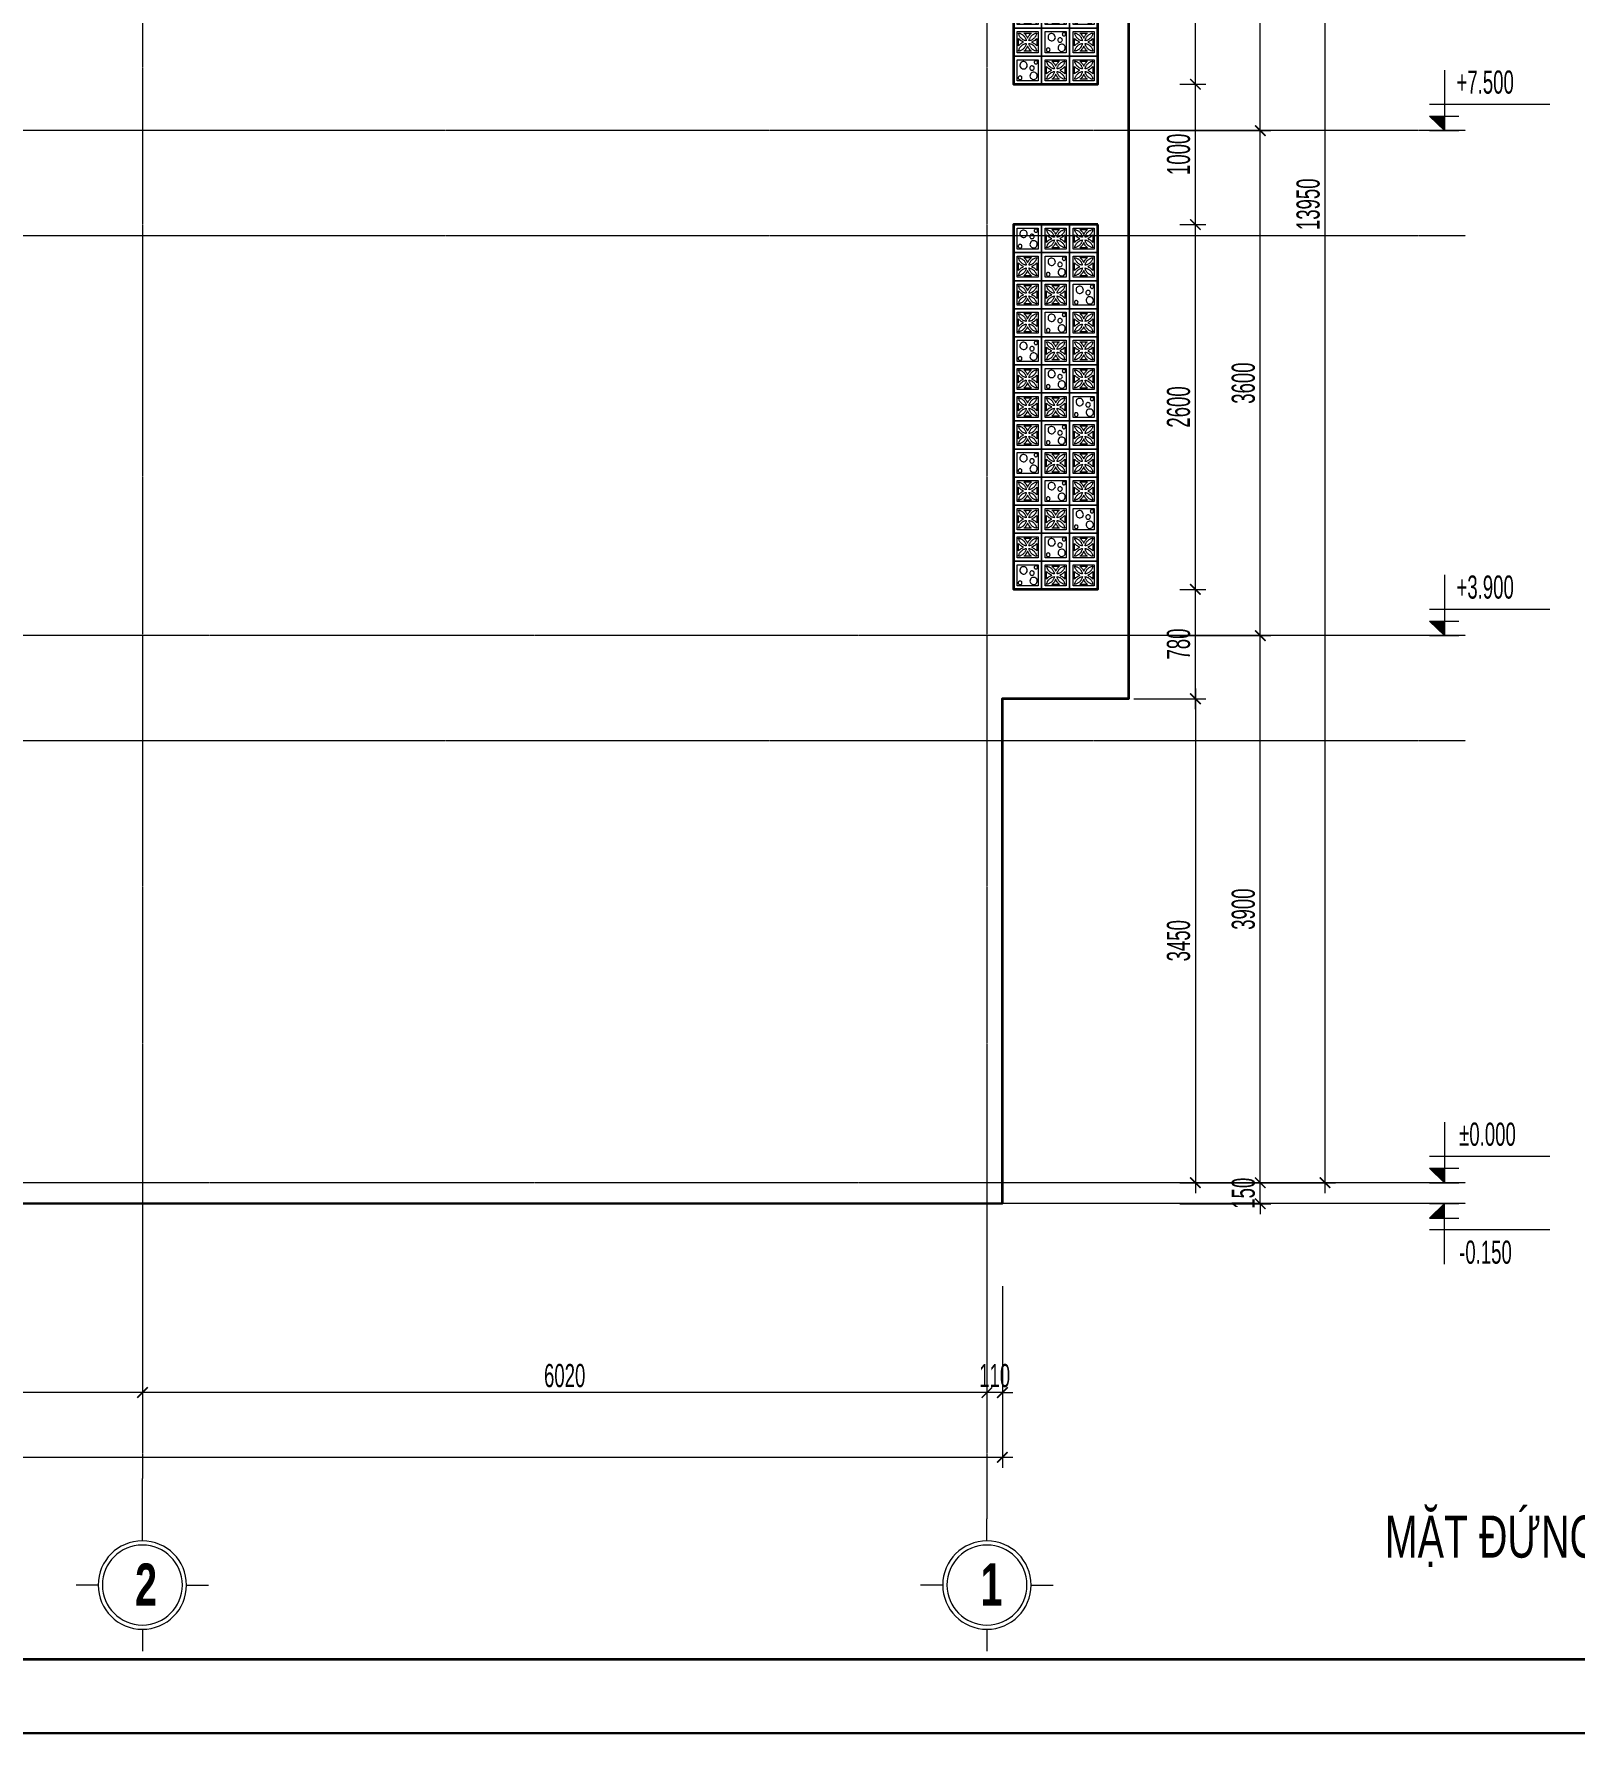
# Model space of a CAD drawing. Header units: millimetres. Extents: x 1336014 to 2939047, y -333549 to -60566.
# Drawn here: x 1428169 to 1439147, y -161916 to -149804 of the extents above; entities that cross this region are included whole.
import ezdxf
from ezdxf.enums import TextEntityAlignment as Align

# ---------------------------------------------------------------- set-up
doc = ezdxf.new("R2010")
doc.units = ezdxf.units.MM
doc.header["$MEASUREMENT"] = 0
doc.linetypes.add('CENTER2', pattern=[1.125, 0.75, -0.125, 0.125, -0.125])
for name, color, linetype, lineweight in [('01.Cut', 255, 'Continuous', 35), ('02.Thay', 145, 'Continuous', 15), ('03.Manh', 251, 'Continuous', 13), ('05.Text', 253, 'Continuous', 18), ('08.Dim', 156, 'Continuous', 15), ('10.truc', 250, 'CENTER2', 20), ('11.Khung bo', 32, 'Continuous', 50), ('12.Khung', 36, 'Continuous', 25), ('DIM', 252, 'Continuous', 20)]:
    doc.layers.add(name, color=color, linetype=linetype, lineweight=lineweight)
doc.layers.add('text', color=7, linetype='Continuous')
doc.layers.add('Tpl_Bound', color=1, linetype='Continuous', plot=False)
doc.styles.add('AVANTHB', font='')
doc.styles.add('TT5_Ghi chu 1', font='', dxfattribs={"width": 0.7, "height": 240})
doc.styles.add('TT5_Text Dim', font='hoatbif.shx', dxfattribs={"width": 0.6})
doc.styles.get('AVANTHB').set_extended_font_data('.VnAvantH', bold=True)
doc.styles.get('TT5_Ghi chu 1').set_extended_font_data('.VnBlackH')
doc.dimstyles.new('TT5_Dim 1-75', dxfattribs={"dimscale": 75, "dimtxt": 2.2, "dimasz": 1, "dimexe": 1, "dimexo": 0.5, "dimgap": 0.5, "dimtad": 1, "dimdec": 0, "dimzin": 0, "dimdsep": 46, "dimtxsty": 'TT5_Text Dim', "dimblk": 'ARCHTICK', "dimcen": 0, "dimdle": 1, "dimclrd": 256, "dimclre": 256, "dimclrt": 1, "dimadec": 0, "dimazin": 0, "dimtfac": 0.015, "dimtdec": 0, "dimtix": 1, "dimtmove": 2, "dimatfit": 3, "dimldrblk": 'DOT', "dimfxl": 1, "dimtolj": 1, "dimtzin": 0, "dimlwd": -1, "dimlwe": -1, "dimarcsym": 1})

# ---------------------------------------------------------------- blocks, each defined once
blk = doc.blocks.new('100')
at = {"layer": '11.Khung bo', "const_width": 26.7}
blk.add_lwpolyline([(1860913, -945240), (1860913, -916940), (1896063, -916940), (1896063, -945240)], close=True, dxfattribs=at)
blk.add_lwpolyline([(1860913, -945240), (1860913, -916940), (1896063, -916940), (1896063, -945240)], close=True, dxfattribs=at)
blk.add_lwpolyline([(1860913, -945240), (1860913, -916940), (1896063, -916940), (1896063, -945240)], close=True, dxfattribs=at)
at = {"layer": '12.Khung'}
blk.add_lwpolyline([(1901579, -945940), (1901579, -916240), (1859580, -916240), (1859580, -945940)], close=True, dxfattribs=at)
blk.add_lwpolyline([(1901579, -945940), (1901579, -916240), (1859580, -916240), (1859580, -945940)], close=True, dxfattribs=at)
blk.add_lwpolyline([(1901579, -945940), (1901579, -916240), (1859580, -916240), (1859580, -945940)], close=True, dxfattribs=at)
blk = doc.blocks.new('_ARCHTICK')
at = {"const_width": 0.15}
blk.add_lwpolyline([(-0.5, -0.5), (0.5, 0.5)], dxfattribs=at)
blk = doc.blocks.new('*D726')
at = {"layer": '08.Dim', "transparency": 16777216}
for p, q in [((1428942, -158731), (1428942, -159564)), ((1434962, -158731), (1434962, -159564)), ((1435037, -159489), (1428867, -159489))]:
    blk.add_line(p, q, dxfattribs=at)
at = {"layer": 'Defpoints', "color": 0, "transparency": 16777216}
for p in [(1428942, -158693), (1434962, -158693), (1428942, -159489)]:
    blk.add_point(p, dxfattribs=at)
at = {"layer": '08.Dim', "transparency": 16777216, "xscale": 75, "yscale": 75, "zscale": 75, "rotation": 180}
blk.add_blockref('_ARCHTICK', (1428942, -159489), dxfattribs=at)
at = {"layer": '08.Dim', "transparency": 16777216, "xscale": 75, "yscale": 75, "zscale": 75}
blk.add_blockref('_ARCHTICK', (1434962, -159489), dxfattribs=at)
at = {"layer": '08.Dim', "color": 1, "transparency": 16777216, "insert": (1431952, -159369), "char_height": 165, "attachment_point": 5, "style": 'TT5_Text Dim'}
blk.add_mtext('\\A1;6020', dxfattribs=at)
blk = doc.blocks.new('_DOT')
blk.add_line((-0.5, 0), (-1, 0))
at = {"const_width": 0.5}
blk.add_lwpolyline([(-0.25, 0, 1), (0.25, 0, 1)], format="xyb", close=True, dxfattribs=at)
blk = doc.blocks.new('*D727')
at = {"layer": '08.Dim', "transparency": 16777216}
for p, q in [((1425363, -158731), (1425363, -159564)), ((1428943, -158731), (1428943, -159564)), ((1429018, -159489), (1425288, -159489))]:
    blk.add_line(p, q, dxfattribs=at)
at = {"layer": 'Defpoints', "color": 0, "transparency": 16777216}
for p in [(1425363, -158693), (1428943, -158693), (1425363, -159489)]:
    blk.add_point(p, dxfattribs=at)
at = {"layer": '08.Dim', "transparency": 16777216, "xscale": 75, "yscale": 75, "zscale": 75, "rotation": 180}
blk.add_blockref('_ARCHTICK', (1425363, -159489), dxfattribs=at)
at = {"layer": '08.Dim', "transparency": 16777216, "xscale": 75, "yscale": 75, "zscale": 75}
blk.add_blockref('_ARCHTICK', (1428943, -159489), dxfattribs=at)
at = {"layer": '08.Dim', "color": 1, "transparency": 16777216, "insert": (1427153, -159369), "char_height": 165, "attachment_point": 5, "style": 'TT5_Text Dim'}
blk.add_mtext('\\A1;3580', dxfattribs=at)
blk = doc.blocks.new('*D730')
at = {"layer": '08.Dim', "transparency": 16777216}
for p, q in [((1434962, -158731), (1434962, -159564)), ((1435072, -158731), (1435072, -159564)), ((1434962, -159489), (1434887, -159489)), ((1435072, -159489), (1434962, -159489)), ((1435072, -159489), (1435147, -159489))]:
    blk.add_line(p, q, dxfattribs=at)
at = {"layer": 'Defpoints', "color": 0, "transparency": 16777216}
for p in [(1434962, -158693), (1435072, -158693), (1434962, -159489)]:
    blk.add_point(p, dxfattribs=at)
at = {"layer": '08.Dim', "transparency": 16777216, "xscale": 75, "yscale": 75, "zscale": 75}
blk.add_blockref('_ARCHTICK', (1434962, -159489), dxfattribs=at)
at = {"layer": '08.Dim', "transparency": 16777216, "xscale": 75, "yscale": 75, "zscale": 75, "rotation": 180}
blk.add_blockref('_ARCHTICK', (1435072, -159489), dxfattribs=at)
at = {"layer": '08.Dim', "color": 1, "transparency": 16777216, "insert": (1435017, -159369), "char_height": 165, "attachment_point": 5, "style": 'TT5_Text Dim'}
blk.add_mtext('\\A1;110', dxfattribs=at)
blk = doc.blocks.new('*D731')
at = {"layer": '08.Dim', "transparency": 16777216}
for p, q in [((1419772, -158731), (1419772, -160026)), ((1435072, -158731), (1435072, -160026)), ((1435147, -159951), (1419697, -159951))]:
    blk.add_line(p, q, dxfattribs=at)
at = {"layer": 'Defpoints', "color": 0, "transparency": 16777216}
for p in [(1419772, -158693), (1435072, -158693), (1419772, -159951)]:
    blk.add_point(p, dxfattribs=at)
at = {"layer": '08.Dim', "transparency": 16777216, "xscale": 75, "yscale": 75, "zscale": 75, "rotation": 180}
blk.add_blockref('_ARCHTICK', (1419772, -159951), dxfattribs=at)
at = {"layer": '08.Dim', "transparency": 16777216, "xscale": 75, "yscale": 75, "zscale": 75}
blk.add_blockref('_ARCHTICK', (1435072, -159951), dxfattribs=at)
at = {"layer": '08.Dim', "color": 1, "transparency": 16777216, "insert": (1427422, -159831), "char_height": 165, "attachment_point": 5, "style": 'TT5_Text Dim'}
blk.add_mtext('\\A1;15300', dxfattribs=at)
blk = doc.blocks.new('*D745')
at = {"layer": '08.Dim', "transparency": 16777216}
for p, q in [((1436910, -157993), (1436910, -157918)), ((1436338, -157993), (1436985, -157993)), ((1436910, -158143), (1436910, -157993)), ((1436338, -158143), (1436985, -158143)), ((1436910, -158143), (1436910, -158218))]:
    blk.add_line(p, q, dxfattribs=at)
at = {"layer": 'Defpoints', "color": 0, "transparency": 16777216}
for p in [(1436300, -157993), (1436910, -157993), (1436300, -158143)]:
    blk.add_point(p, dxfattribs=at)
at = {"layer": '08.Dim', "transparency": 16777216, "xscale": 75, "yscale": 75, "zscale": 75}
for p, rotation in [((1436910, -157993), 270), ((1436910, -158143), 90)]:
    blk.add_blockref('_ARCHTICK', p, dxfattribs=dict(at, rotation=rotation))
at = {"layer": '08.Dim', "color": 1, "transparency": 16777216, "insert": (1436790, -158068), "char_height": 165, "attachment_point": 5, "rotation": 90, "style": 'TT5_Text Dim'}
blk.add_mtext('\\A1;150', dxfattribs=at)
blk = doc.blocks.new('*D746')
at = {"layer": '08.Dim', "transparency": 16777216}
for p, q in [((1436910, -158068), (1436910, -154018)), ((1436338, -154093), (1436985, -154093)), ((1436338, -157993), (1436985, -157993))]:
    blk.add_line(p, q, dxfattribs=at)
at = {"layer": 'Defpoints', "color": 0, "transparency": 16777216}
for p in [(1436300, -154093), (1436910, -154093), (1436300, -157993)]:
    blk.add_point(p, dxfattribs=at)
at = {"layer": '08.Dim', "transparency": 16777216, "xscale": 75, "yscale": 75, "zscale": 75}
for p, rotation in [((1436910, -154093), 90), ((1436910, -157993), 270)]:
    blk.add_blockref('_ARCHTICK', p, dxfattribs=dict(at, rotation=rotation))
at = {"layer": '08.Dim', "color": 1, "transparency": 16777216, "insert": (1436790, -156043), "char_height": 165, "attachment_point": 5, "rotation": 90, "style": 'TT5_Text Dim'}
blk.add_mtext('\\A1;3900', dxfattribs=at)
blk = doc.blocks.new('*D747')
at = {"layer": '08.Dim', "transparency": 16777216}
for p, q in [((1436910, -154168), (1436910, -150418)), ((1436338, -150493), (1436985, -150493)), ((1436338, -154093), (1436985, -154093))]:
    blk.add_line(p, q, dxfattribs=at)
at = {"layer": 'Defpoints', "color": 0, "transparency": 16777216}
for p in [(1436300, -150493), (1436910, -150493), (1436300, -154093)]:
    blk.add_point(p, dxfattribs=at)
at = {"layer": '08.Dim', "transparency": 16777216, "xscale": 75, "yscale": 75, "zscale": 75}
for p, rotation in [((1436910, -150493), 90), ((1436910, -154093), 270)]:
    blk.add_blockref('_ARCHTICK', p, dxfattribs=dict(at, rotation=rotation))
at = {"layer": '08.Dim', "color": 1, "transparency": 16777216, "insert": (1436790, -152293), "char_height": 165, "attachment_point": 5, "rotation": 90, "style": 'TT5_Text Dim'}
blk.add_mtext('\\A1;3600', dxfattribs=at)
blk = doc.blocks.new('*D748')
at = {"layer": '08.Dim', "transparency": 16777216}
for p, q in [((1436910, -150568), (1436910, -146867)), ((1436338, -146942), (1436985, -146942)), ((1436338, -150493), (1436985, -150493))]:
    blk.add_line(p, q, dxfattribs=at)
at = {"layer": 'Defpoints', "color": 0, "transparency": 16777216}
for p in [(1436300, -146942), (1436910, -146942), (1436300, -150493)]:
    blk.add_point(p, dxfattribs=at)
at = {"layer": '08.Dim', "transparency": 16777216, "xscale": 75, "yscale": 75, "zscale": 75}
for p, rotation in [((1436910, -146942), 90), ((1436910, -150493), 270)]:
    blk.add_blockref('_ARCHTICK', p, dxfattribs=dict(at, rotation=rotation))
at = {"layer": '08.Dim', "color": 1, "transparency": 16777216, "insert": (1436790, -148718), "char_height": 165, "attachment_point": 5, "rotation": 90, "style": 'TT5_Text Dim'}
blk.add_mtext('\\A1;3550', dxfattribs=at)
blk = doc.blocks.new('*D750')
at = {"layer": '08.Dim', "transparency": 16777216}
for p, q in [((1437372, -158068), (1437372, -143968)), ((1436338, -144043), (1437447, -144043)), ((1436338, -157993), (1437447, -157993))]:
    blk.add_line(p, q, dxfattribs=at)
at = {"layer": 'Defpoints', "color": 0, "transparency": 16777216}
for p in [(1436300, -144043), (1437372, -144043), (1436300, -157993)]:
    blk.add_point(p, dxfattribs=at)
at = {"layer": '08.Dim', "transparency": 16777216, "xscale": 75, "yscale": 75, "zscale": 75}
for p, rotation in [((1437372, -144043), 90), ((1437372, -157993), 270)]:
    blk.add_blockref('_ARCHTICK', p, dxfattribs=dict(at, rotation=rotation))
at = {"layer": '08.Dim', "color": 1, "transparency": 16777216, "insert": (1437252, -151018), "char_height": 165, "attachment_point": 5, "rotation": 90, "style": 'TT5_Text Dim'}
blk.add_mtext('\\A1;13950', dxfattribs=at)
blk = doc.blocks.new('A$C4E7C6F34')
at = {"layer": 'DIM'}
blk.add_hatch(color=256, dxfattribs=at).paths.add_polyline_path([(-38, 0), (-38, 138), (-178, 138)])
for p, q in [((-38, 576), (-38, 0)), ((964, 248), (-178, 248)), ((-178, 138), (101, 138)), ((-178, 138), (-38, 0)), ((-178, 0), (101, 0))]:
    blk.add_line(p, q, dxfattribs=at)
at = {"layer": 'text', "style": 'TT5_Text Dim', "flags": 8}
blk.add_attdef('%%P0.000', text='', height=220, dxfattribs=at).set_placement((102, 461), align=Align.MIDDLE_LEFT)
blk = doc.blocks.new('DANHTRUC')
for p, q in [((980383, -947347), (980383, -947137)), ((979963, -947767), (979753, -947767)), ((980803, -947767), (981013, -947767)), ((980383, -948187), (980383, -948397))]:
    blk.add_line(p, q)
for radius in [420, 380]:
    blk.add_circle((980383, -947767), radius)
blk = doc.blocks.new('ewrw')
for p, q in [((-554, 1267), (-554, 1067)), ((-354, 1267), (-554, 1267)), ((-379, 1242), (-529, 1242)), ((-529, 1242), (-529, 1092)), ((-519, 1232), (-519, 1228)), ((-515, 1231), (-519, 1232)), ((-519, 1228), (-517, 1223)), ((-517, 1223), (-516, 1219)), ((-516, 1219), (-514, 1214)), ((-510, 1230), (-515, 1231)), ((-514, 1214), (-512, 1210)), ((-506, 1228), (-510, 1230)), ((-502, 1226), (-506, 1228)), ((-498, 1224), (-502, 1226)), ((-494, 1222), (-498, 1224)), ((-490, 1219), (-494, 1222)), ((-486, 1216), (-490, 1219)), ((-483, 1213), (-486, 1216)), ((-480, 1210), (-483, 1213)), ((-477, 1228), (-482, 1232)), ((-427, 1232), (-482, 1232)), ((-472, 1223), (-477, 1228)), ((-468, 1218), (-472, 1223)), ((-464, 1213), (-468, 1218)), ((-460, 1207), (-464, 1213)), ((-445, 1213), (-449, 1207)), ((-441, 1218), (-445, 1213)), ((-437, 1223), (-441, 1218)), ((-432, 1228), (-437, 1223)), ((-427, 1232), (-432, 1228)), ((-426, 1213), (-429, 1210)), ((-423, 1216), (-426, 1213)), ((-419, 1219), (-423, 1216)), ((-415, 1222), (-419, 1219)), ((-411, 1224), (-415, 1222)), ((-407, 1226), (-411, 1224)), ((-403, 1228), (-407, 1226)), ((-398, 1230), (-403, 1228)), ((-394, 1231), (-398, 1230)), ((-397, 1210), (-395, 1214)), ((-395, 1214), (-393, 1219)), ((-389, 1232), (-394, 1231)), ((-393, 1219), (-392, 1223)), ((-392, 1223), (-390, 1228)), ((-390, 1228), (-389, 1232)), ((-379, 1092), (-379, 1242)), ((-354, 1067), (-354, 1267)), ((-529, 1092), (-379, 1092)), ((-519, 1194), (-515, 1189)), ((-519, 1194), (-519, 1140)), ((-515, 1145), (-519, 1140)), ((-517, 1111), (-519, 1107)), ((-519, 1107), (-519, 1102)), ((-519, 1102), (-515, 1103)), ((-516, 1115), (-517, 1111)), ((-514, 1120), (-516, 1115)), ((-515, 1189), (-510, 1185)), ((-510, 1150), (-515, 1145)), ((-515, 1103), (-510, 1104)), ((-512, 1124), (-514, 1120)), ((-512, 1210), (-509, 1206)), ((-509, 1128), (-512, 1124)), ((-510, 1185), (-505, 1180)), ((-505, 1154), (-510, 1150)), ((-510, 1104), (-506, 1106)), ((-509, 1206), (-507, 1203)), ((-507, 1132), (-509, 1128)), ((-507, 1203), (-504, 1199)), ((-504, 1135), (-507, 1132)), ((-506, 1106), (-502, 1108)), ((-505, 1180), (-500, 1177)), ((-500, 1158), (-505, 1154)), ((-504, 1199), (-500, 1196)), ((-500, 1139), (-504, 1135)), ((-502, 1108), (-498, 1110)), ((-500, 1196), (-497, 1192)), ((-500, 1177), (-495, 1173)), ((-495, 1161), (-500, 1158)), ((-497, 1142), (-500, 1139)), ((-498, 1110), (-494, 1112)), ((-497, 1192), (-493, 1190)), ((-493, 1145), (-497, 1142)), ((-495, 1173), (-489, 1170)), ((-489, 1164), (-495, 1161)), ((-494, 1112), (-490, 1115)), ((-493, 1190), (-490, 1187)), ((-490, 1147), (-493, 1145)), ((-490, 1187), (-486, 1184)), ((-486, 1150), (-490, 1147)), ((-490, 1115), (-486, 1118)), ((-489, 1170), (-483, 1167)), ((-483, 1167), (-489, 1164)), ((-486, 1184), (-482, 1182)), ((-482, 1152), (-486, 1150)), ((-486, 1118), (-483, 1121)), ((-483, 1121), (-480, 1125)), ((-482, 1182), (-477, 1180)), ((-477, 1154), (-482, 1152)), ((-482, 1102), (-477, 1106)), ((-482, 1102), (-427, 1102)), ((-477, 1206), (-480, 1210)), ((-480, 1125), (-477, 1128)), ((-474, 1202), (-477, 1206)), ((-477, 1180), (-473, 1179)), ((-473, 1155), (-477, 1154)), ((-477, 1128), (-474, 1132)), ((-477, 1106), (-472, 1111)), ((-472, 1198), (-474, 1202)), ((-474, 1132), (-472, 1136)), ((-473, 1179), (-469, 1178)), ((-469, 1157), (-473, 1155)), ((-470, 1194), (-472, 1198)), ((-472, 1136), (-470, 1140)), ((-472, 1111), (-468, 1116)), ((-468, 1190), (-470, 1194)), ((-470, 1140), (-468, 1144)), ((-469, 1178), (-464, 1177)), ((-464, 1158), (-469, 1157)), ((-466, 1186), (-468, 1190)), ((-468, 1144), (-466, 1149)), ((-468, 1116), (-464, 1121)), ((-465, 1181), (-466, 1186)), ((-466, 1149), (-465, 1153)), ((-464, 1177), (-465, 1181)), ((-465, 1153), (-464, 1158)), ((-464, 1121), (-460, 1127)), ((-457, 1202), (-460, 1207)), ((-460, 1127), (-457, 1133)), ((-454, 1196), (-457, 1202)), ((-457, 1133), (-454, 1139)), ((-452, 1202), (-454, 1196)), ((-454, 1139), (-452, 1133)), ((-449, 1207), (-452, 1202)), ((-452, 1133), (-449, 1127)), ((-449, 1127), (-445, 1121)), ((-444, 1181), (-445, 1177)), ((-445, 1177), (-440, 1178)), ((-445, 1158), (-444, 1153)), ((-440, 1157), (-445, 1158)), ((-445, 1121), (-441, 1116)), ((-443, 1186), (-444, 1181)), ((-444, 1153), (-443, 1149)), ((-441, 1190), (-443, 1186)), ((-443, 1149), (-441, 1144)), ((-439, 1194), (-441, 1190)), ((-441, 1144), (-439, 1140)), ((-441, 1116), (-437, 1111)), ((-440, 1178), (-436, 1179)), ((-436, 1155), (-440, 1157)), ((-437, 1198), (-439, 1194)), ((-439, 1140), (-437, 1136)), ((-435, 1202), (-437, 1198)), ((-437, 1136), (-435, 1132)), ((-437, 1111), (-432, 1106)), ((-436, 1179), (-432, 1180)), ((-432, 1154), (-436, 1155)), ((-432, 1206), (-435, 1202)), ((-435, 1132), (-432, 1128)), ((-429, 1210), (-432, 1206)), ((-432, 1180), (-427, 1182)), ((-427, 1152), (-432, 1154)), ((-432, 1128), (-429, 1125)), ((-432, 1106), (-427, 1102)), ((-429, 1125), (-426, 1121)), ((-427, 1182), (-423, 1184)), ((-423, 1150), (-427, 1152)), ((-426, 1167), (-420, 1170)), ((-420, 1164), (-426, 1167)), ((-426, 1121), (-423, 1118)), ((-423, 1184), (-419, 1187)), ((-419, 1147), (-423, 1150)), ((-423, 1118), (-419, 1115)), ((-420, 1170), (-414, 1173)), ((-414, 1161), (-420, 1164)), ((-419, 1187), (-415, 1190)), ((-415, 1145), (-419, 1147)), ((-419, 1115), (-415, 1112)), ((-415, 1190), (-412, 1192)), ((-412, 1142), (-415, 1145)), ((-415, 1112), (-411, 1110)), ((-414, 1173), (-409, 1177)), ((-409, 1158), (-414, 1161)), ((-412, 1192), (-409, 1196)), ((-409, 1139), (-412, 1142)), ((-411, 1110), (-407, 1108)), ((-409, 1196), (-405, 1199)), ((-409, 1177), (-403, 1180)), ((-403, 1154), (-409, 1158)), ((-405, 1135), (-409, 1139)), ((-407, 1108), (-403, 1106)), ((-405, 1199), (-402, 1203)), ((-402, 1132), (-405, 1135)), ((-403, 1180), (-398, 1185)), ((-398, 1150), (-403, 1154)), ((-403, 1106), (-398, 1104)), ((-402, 1203), (-400, 1206)), ((-400, 1128), (-402, 1132)), ((-400, 1206), (-397, 1210)), ((-397, 1124), (-400, 1128)), ((-398, 1185), (-394, 1189)), ((-394, 1145), (-398, 1150)), ((-398, 1104), (-394, 1103)), ((-395, 1120), (-397, 1124)), ((-393, 1115), (-395, 1120)), ((-394, 1189), (-389, 1194)), ((-389, 1140), (-394, 1145)), ((-394, 1103), (-389, 1102)), ((-392, 1111), (-393, 1115)), ((-390, 1107), (-392, 1111)), ((-389, 1102), (-390, 1107)), ((-389, 1140), (-389, 1194)), ((-554, 1067), (-354, 1067))]:
    blk.add_line(p, q)
blk = doc.blocks.new('q\xadeqw')
for p, q in [((-554, 992), (-554, 792)), ((-354, 992), (-554, 992)), ((-354, 792), (-354, 992)), ((-379, 967), (-529, 967)), ((-529, 967), (-529, 817)), ((-525, 952), (-524, 955)), ((-525, 949), (-525, 952)), ((-525, 946), (-525, 949)), ((-524, 943), (-525, 946)), ((-524, 955), (-522, 957)), ((-522, 940), (-524, 943)), ((-523, 854), (-522, 860)), ((-523, 847), (-523, 854)), ((-522, 957), (-519, 959)), ((-519, 938), (-522, 940)), ((-522, 860), (-519, 866)), ((-519, 959), (-516, 960)), ((-516, 937), (-519, 938)), ((-519, 866), (-514, 871)), ((-516, 960), (-513, 961)), ((-513, 937), (-516, 937)), ((-514, 871), (-508, 875)), ((-513, 961), (-510, 960)), ((-510, 937), (-513, 937)), ((-510, 960), (-507, 959)), ((-507, 938), (-510, 937)), ((-508, 875), (-502, 877)), ((-507, 959), (-505, 957)), ((-505, 940), (-507, 938)), ((-505, 957), (-503, 955)), ((-503, 943), (-505, 940)), ((-503, 955), (-502, 952)), ((-502, 946), (-503, 943)), ((-502, 952), (-501, 949)), ((-501, 949), (-502, 946)), ((-502, 907), (-501, 911)), ((-501, 903), (-502, 907)), ((-502, 877), (-495, 877)), ((-501, 911), (-500, 915)), ((-499, 899), (-501, 903)), ((-500, 915), (-497, 918)), ((-497, 896), (-499, 899)), ((-497, 918), (-494, 921)), ((-493, 893), (-497, 896)), ((-495, 877), (-488, 876)), ((-494, 921), (-490, 922)), ((-490, 892), (-493, 893)), ((-490, 922), (-486, 923)), ((-485, 891), (-490, 892)), ((-488, 876), (-482, 873)), ((-486, 923), (-482, 923)), ((-481, 892), (-485, 891)), ((-482, 923), (-478, 921)), ((-482, 873), (-477, 868)), ((-477, 893), (-481, 892)), ((-478, 921), (-474, 918)), ((-474, 896), (-477, 893)), ((-477, 868), (-474, 863)), ((-474, 918), (-472, 915)), ((-472, 899), (-474, 896)), ((-474, 863), (-472, 856)), ((-471, 849), (-473, 843)), ((-472, 915), (-470, 911)), ((-470, 903), (-472, 899)), ((-472, 856), (-471, 849)), ((-470, 911), (-470, 907)), ((-470, 907), (-470, 903)), ((-452, 924), (-451, 931)), ((-450, 918), (-452, 924)), ((-451, 931), (-449, 938)), ((-447, 912), (-450, 918)), ((-449, 938), (-446, 943)), ((-442, 907), (-447, 912)), ((-446, 943), (-441, 948)), ((-437, 903), (-442, 907)), ((-441, 948), (-435, 951)), ((-430, 901), (-437, 903)), ((-435, 951), (-428, 953)), ((-423, 901), (-430, 901)), ((-428, 953), (-421, 953)), ((-417, 903), (-423, 901)), ((-421, 953), (-415, 951)), ((-411, 906), (-417, 903)), ((-415, 951), (-409, 947)), ((-406, 910), (-411, 906)), ((-410, 847), (-407, 849)), ((-409, 947), (-404, 942)), ((-407, 849), (-404, 850)), ((-402, 916), (-406, 910)), ((-404, 942), (-401, 936)), ((-404, 850), (-401, 851)), ((-400, 923), (-402, 916)), ((-401, 936), (-400, 929)), ((-401, 851), (-397, 850)), ((-400, 929), (-400, 923)), ((-397, 850), (-394, 849)), ((-394, 849), (-392, 847)), ((-379, 817), (-379, 967)), ((-554, 792), (-354, 792)), ((-529, 817), (-379, 817)), ((-521, 841), (-523, 847)), ((-517, 835), (-521, 841)), ((-512, 830), (-517, 835)), ((-506, 827), (-512, 830)), ((-500, 826), (-506, 827)), ((-493, 826), (-500, 826)), ((-486, 828), (-493, 826)), ((-481, 832), (-486, 828)), ((-476, 837), (-481, 832)), ((-473, 843), (-476, 837)), ((-414, 838), (-413, 841)), ((-413, 834), (-414, 838)), ((-413, 841), (-412, 844)), ((-412, 831), (-413, 834)), ((-412, 844), (-410, 847)), ((-410, 828), (-412, 831)), ((-407, 826), (-410, 828)), ((-404, 825), (-407, 826)), ((-401, 825), (-404, 825)), ((-397, 825), (-401, 825)), ((-394, 826), (-397, 825)), ((-392, 828), (-394, 826)), ((-392, 847), (-390, 844)), ((-390, 831), (-392, 828)), ((-390, 844), (-388, 841)), ((-388, 834), (-390, 831)), ((-388, 841), (-388, 838)), ((-388, 838), (-388, 834))]:
    blk.add_line(p, q)
blk = doc.blocks.new('\xadqerqwr')
at = {"layer": '01.Cut'}
blk.add_lwpolyline([(-300, 2600), (300, 2600), (300, 0), (-300, 0)], close=True, dxfattribs=at)
for name, p in [('ewrw', (254, 1333)), ('ewrw', (454, 1333)), ('q\xadeqw', (654, 1608)), ('ewrw', (254, 1133)), ('q\xadeqw', (454, 1408)), ('ewrw', (654, 1133)), ('q\xadeqw', (254, 1208)), ('ewrw', (454, 933)), ('ewrw', (654, 933)), ('ewrw', (254, 733)), ('q\xadeqw', (454, 1008)), ('ewrw', (654, 733)), ('ewrw', (254, 533)), ('ewrw', (454, 533)), ('q\xadeqw', (654, 808)), ('ewrw', (254, 333)), ('q\xadeqw', (454, 608)), ('ewrw', (654, 333)), ('q\xadeqw', (254, 408)), ('ewrw', (454, 133)), ('ewrw', (654, 133)), ('ewrw', (254, -67)), ('q\xadeqw', (454, 208)), ('ewrw', (654, -67)), ('ewrw', (254, -267)), ('ewrw', (454, -267)), ('q\xadeqw', (654, 8)), ('ewrw', (254, -467)), ('q\xadeqw', (454, -192)), ('ewrw', (654, -467)), ('q\xadeqw', (254, -392)), ('ewrw', (454, -667)), ('ewrw', (654, -667)), ('ewrw', (254, -867)), ('q\xadeqw', (454, -592)), ('ewrw', (654, -867)), ('ewrw', (254, -1067)), ('ewrw', (454, -1067)), ('q\xadeqw', (654, -792))]:
    blk.add_blockref(name, p)
blk = doc.blocks.new('*D751')
at = {"layer": '08.Dim', "transparency": 16777216}
for p, q in [((1436009, -154544), (1436523, -154544)), ((1436448, -154469), (1436448, -158068)), ((1436338, -157993), (1436523, -157993))]:
    blk.add_line(p, q, dxfattribs=at)
at = {"layer": 'Defpoints', "color": 0, "transparency": 16777216}
for p in [(1435972, -154544), (1436300, -157993), (1436448, -157993)]:
    blk.add_point(p, dxfattribs=at)
at = {"layer": '08.Dim', "transparency": 16777216, "xscale": 75, "yscale": 75, "zscale": 75}
for p, rotation in [((1436448, -154544), 90), ((1436448, -157993), 270)]:
    blk.add_blockref('_ARCHTICK', p, dxfattribs=dict(at, rotation=rotation))
at = {"layer": '08.Dim', "color": 1, "transparency": 16777216, "insert": (1436328, -156268), "char_height": 165, "attachment_point": 5, "rotation": 90, "style": 'TT5_Text Dim'}
blk.add_mtext('\\A1;3450', dxfattribs=at)
blk = doc.blocks.new('*D752')
at = {"layer": '08.Dim', "transparency": 16777216}
for p, q in [((1436448, -153838), (1436448, -151088)), ((1436338, -151163), (1436523, -151163)), ((1436338, -153763), (1436523, -153763))]:
    blk.add_line(p, q, dxfattribs=at)
at = {"layer": 'Defpoints', "color": 0, "transparency": 16777216}
for p in [(1436300, -151163), (1436448, -151163), (1436300, -153763)]:
    blk.add_point(p, dxfattribs=at)
at = {"layer": '08.Dim', "transparency": 16777216, "xscale": 75, "yscale": 75, "zscale": 75}
for p, rotation in [((1436448, -151163), 90), ((1436448, -153763), 270)]:
    blk.add_blockref('_ARCHTICK', p, dxfattribs=dict(at, rotation=rotation))
at = {"layer": '08.Dim', "color": 1, "transparency": 16777216, "insert": (1436328, -152463), "char_height": 165, "attachment_point": 5, "rotation": 90, "style": 'TT5_Text Dim'}
blk.add_mtext('\\A1;2600', dxfattribs=at)
blk = doc.blocks.new('*D753')
at = {"layer": '08.Dim', "transparency": 16777216}
for p, q in [((1436338, -150162), (1436523, -150162)), ((1436448, -151238), (1436448, -150087)), ((1436338, -151163), (1436523, -151163))]:
    blk.add_line(p, q, dxfattribs=at)
at = {"layer": 'Defpoints', "color": 0, "transparency": 16777216}
for p in [(1436300, -150162), (1436448, -150162), (1436300, -151163)]:
    blk.add_point(p, dxfattribs=at)
at = {"layer": '08.Dim', "transparency": 16777216, "xscale": 75, "yscale": 75, "zscale": 75}
for p, rotation in [((1436448, -150162), 90), ((1436448, -151163), 270)]:
    blk.add_blockref('_ARCHTICK', p, dxfattribs=dict(at, rotation=rotation))
at = {"layer": '08.Dim', "color": 1, "transparency": 16777216, "insert": (1436328, -150662), "char_height": 165, "attachment_point": 5, "rotation": 90, "style": 'TT5_Text Dim'}
blk.add_mtext('\\A1;1000', dxfattribs=at)
blk = doc.blocks.new('*D754')
at = {"layer": '08.Dim', "transparency": 16777216}
for p, q in [((1436448, -150237), (1436448, -147487)), ((1436338, -147562), (1436523, -147562)), ((1436338, -150162), (1436523, -150162))]:
    blk.add_line(p, q, dxfattribs=at)
at = {"layer": 'Defpoints', "color": 0, "transparency": 16777216}
for p in [(1436300, -147562), (1436448, -147562), (1436300, -150162)]:
    blk.add_point(p, dxfattribs=at)
at = {"layer": '08.Dim', "transparency": 16777216, "xscale": 75, "yscale": 75, "zscale": 75}
for p, rotation in [((1436448, -147562), 90), ((1436448, -150162), 270)]:
    blk.add_blockref('_ARCHTICK', p, dxfattribs=dict(at, rotation=rotation))
at = {"layer": '08.Dim', "color": 1, "transparency": 16777216, "insert": (1436328, -148862), "char_height": 165, "attachment_point": 5, "rotation": 90, "style": 'TT5_Text Dim'}
blk.add_mtext('\\A1;2600', dxfattribs=at)
blk = doc.blocks.new('*D2377')
at = {"layer": '08.Dim', "transparency": 16777216}
for p, q in [((1436448, -154618), (1436448, -153688)), ((1436338, -153763), (1436523, -153763)), ((1436338, -154543), (1436523, -154543))]:
    blk.add_line(p, q, dxfattribs=at)
at = {"layer": 'Defpoints', "color": 0, "transparency": 16777216}
for p in [(1436300, -153763), (1436448, -153763), (1436300, -154543)]:
    blk.add_point(p, dxfattribs=at)
at = {"layer": '08.Dim', "transparency": 16777216, "xscale": 75, "yscale": 75, "zscale": 75}
for p, rotation in [((1436448, -153763), 90), ((1436448, -154543), 270)]:
    blk.add_blockref('_ARCHTICK', p, dxfattribs=dict(at, rotation=rotation))
at = {"layer": '08.Dim', "color": 1, "transparency": 16777216, "insert": (1436328, -154153), "char_height": 165, "attachment_point": 5, "rotation": 90, "style": 'TT5_Text Dim'}
blk.add_mtext('\\A1;780', dxfattribs=at)

msp = doc.modelspace()

# ---------------------------------------------------------------- linework, layer by layer
at = {"layer": '01.Cut'}
msp.add_lwpolyline([(1435971.5, -146442.3), (1435971.5, -154542.7), (1435071.5, -154542.8), (1435071.5, -158142.3), (1420071.5, -158142.8), (1420091.5, -147643.5), (1425252.5, -147643.1), (1425252.2, -144043.1), (1429052.3, -144043), (1429052.5, -146442.3), (1435971.5, -146442.3)], dxfattribs=at)
at = {"layer": '02.Thay'}
for points in [[(1435971.5, -150492.8), (1435971.5, -147342.3)], [(1435971.5, -153642.7), (1435971.5, -150942.7)]]:
    msp.add_lwpolyline(points, dxfattribs=at)
at = {"layer": '10.truc'}
for p, q in [((1428942.5, -143408.8), (1428941.5, -160388.6)), ((1434961.5, -143408.8), (1434961.5, -160388.6)), ((1438374.2, -150492.8), (1417284.6, -150492.8)), ((1438374.2, -151243.3), (1417284.6, -151243.3)), ((1438374.1, -154092.8), (1417284.5, -154092.8)), ((1438374.2, -154843.2), (1417284.6, -154843.2)), ((1438374.1, -157993.3), (1417284.3, -157993.3)), ((1438374.1, -158142.3), (1417284.3, -158142.3))]:
    msp.add_line(p, q, dxfattribs=at)
at = {"layer": 'Tpl_Bound', "color": 1}
msp.add_lwpolyline([(1413918.7, -161916.3), (1413918.7, -139641.5), (1445418.4, -139641.5), (1445418.4, -161916.3)], close=True, dxfattribs=at)

# ---------------------------------------------------------------- block references
at = {"layer": '03.Manh', "xscale": -1}
for p in [(1435451.5, -150162.2), (1435451.5, -153762.7)]:
    msp.add_blockref('\xadqerqwr', p, dxfattribs=at)
at = {"layer": '05.Text', "yscale": 0.75, "zscale": 0.75}
for name, p, xscale in [('100', (19234, 547538.6), 0.75), ('DANHTRUC', (2164229, 549963.8), -0.75), ('DANHTRUC', (2170249, 549963.8), -0.75)]:
    msp.add_blockref(name, p, dxfattribs=dict(at, xscale=xscale))
at = {"layer": '08.Dim'}
ref = msp.add_blockref('A$C4E7C6F34', (1438251, -150492.8), dxfattribs=dict(at, xscale=0.7499999999999988, yscale=0.7499999999999988, zscale=0.7499999999999988))
ref.add_attrib('%%P0.000', '+7.500', dxfattribs={"layer": 'text', "height": 165, "style": 'TT5_Text Dim', "width": 0.6, "flags": 8}).set_placement((1438309, -150146.8), align=Align.MIDDLE_LEFT)
ref = msp.add_blockref('A$C4E7C6F34', (1438251, -154092.8), dxfattribs=dict(at, xscale=0.7499999999999988, yscale=0.7499999999999988, zscale=0.7499999999999988))
ref.add_attrib('%%P0.000', '+3.900', dxfattribs={"layer": 'text', "height": 165, "style": 'TT5_Text Dim', "width": 0.6, "flags": 8}).set_placement((1438309, -153746.8), align=Align.MIDDLE_LEFT)
ref = msp.add_blockref('A$C4E7C6F34', (1438251, -157993.3), dxfattribs=dict(at, xscale=0.7499999999999988, yscale=0.7499999999999988, zscale=0.7499999999999988))
ref.add_attrib('%%P0.000', '%%p0.000', dxfattribs={"layer": 'text', "height": 165, "style": 'TT5_Text Dim', "width": 0.6, "flags": 8}).set_placement((1438327.8, -157647.3), align=Align.MIDDLE_LEFT)
ref = msp.add_blockref('A$C4E7C6F34', (1438251, -158142.3), dxfattribs=dict(at, xscale=-0.7499999999999988, yscale=0.7499999999999988, zscale=0.7499999999999988, rotation=180))
ref.add_attrib('%%P0.000', '-0.150', dxfattribs={"layer": 'text', "height": 165, "style": 'TT5_Text Dim', "width": 0.6, "flags": 8}).set_placement((1438327.8, -158488.3), align=Align.MIDDLE_LEFT)

# ---------------------------------------------------------------- texts
at = {"layer": '05.Text', "width": 0.7}
for s, style, p in [('mÆt ®øng 4-1', 'TT5_Ghi chu 1', (1437798.4, -160665.9)), ('2', 'AVANTHB', (1428890.2, -161007.6)), ('1', 'AVANTHB', (1434916.6, -161007.6))]:
    msp.add_text(s, height=300, dxfattribs=dict(at, style=style)).set_placement(p)

# ---------------------------------------------------------------- dimensions: what is measured, and where the dimension line sits
at = {"layer": '08.Dim'}
for base, p1, p2, angle, picture, middle in [((1437372.4, -144043), (1436300.2, -157993.3), (1436300.2, -144043), 90, '*D750', (1437252.4, -151018.1)), ((1436910.4, -146942.4), (1436300.2, -150492.8), (1436300.2, -146942.4), 90, '*D748', (1436790.4, -148717.6)), ((1436448.4, -147562.2), (1436300.2, -150162.2), (1436300.2, -147562.2), 90, '*D754', (1436328.4, -148862.2)), ((1436448.3553, -150162.2326), (1436300.1955, -151162.7083), (1436300.1955, -150162.2326), 90, '*D753', (1436328.3553, -150662.4705)), ((1436910.4, -150492.8), (1436300.2, -154092.8), (1436300.2, -150492.8), 90, '*D747', (1436790.4, -152292.8)), ((1436448.4, -151162.7), (1436300.2, -153762.7), (1436300.2, -151162.7), 90, '*D752', (1436328.4, -152462.7)), ((1436448.4, -153762.7), (1436300.2, -154542.7), (1436300.2, -153762.7), 90, '*D2377', (1436328.4, -154152.7)), ((1436910.3553, -154092.7954), (1436300.1955, -157993.2597), (1436300.1955, -154092.7954), 90, '*D746', (1436790.3553, -156043.0276)), ((1436448.4, -157993.3), (1435971.5, -154543.7), (1436300.2, -157993.3), 90, '*D751', (1436328.4, -156268.5)), ((1436910.4, -157993.3), (1436300.2, -158143.3), (1436300.2, -157993.3), 90, '*D745', (1436790.4, -158068.3)), ((1419771.5, -159951.1), (1435071.5, -158693.3), (1419771.5, -158693.3), 180, '*D731', (1427421.5, -159831.1)), ((1425362.5, -159489.1), (1428942.5, -158693.3), (1425362.5, -158693.3), 180, '*D727', (1427152.5, -159369.1)), ((1428941.5, -159489.1), (1434961.5, -158693.3), (1428941.5, -158693.3), 180, '*D726', (1431951.5, -159369.1)), ((1434961.5, -159489.1), (1435071.5, -158693.3), (1434961.5, -158693.3), 180, '*D730', (1435016.5, -159369.1))]:
    dim = msp.add_linear_dim(base=base, p1=p1, p2=p2, angle=angle, dimstyle='TT5_Dim 1-75', dxfattribs=at)
    dim.commit()
    dim.dimension.update_dxf_attribs({"geometry": picture, "text_midpoint": middle})

doc.saveas('drawing.dxf')
